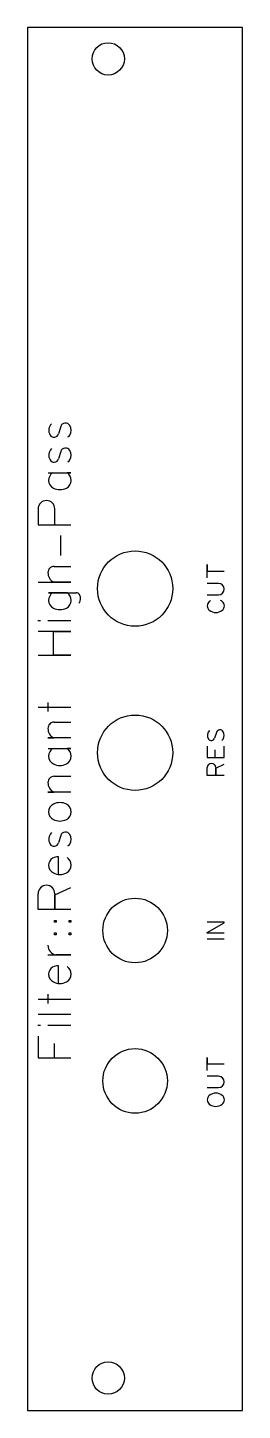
# Model space of a CAD drawing. Header units: millimetres. Extents: x 0 to 20, y 0 to 128.
import ezdxf

# ---------------------------------------------------------------- set-up
doc = ezdxf.new("R2010")
doc.units = ezdxf.units.MM
doc.layers.add('Contour', color=7, linetype='CONTINUOUS')
doc.layers.add('Engraving', color=7, linetype='CONTINUOUS')

msp = doc.modelspace()

# ---------------------------------------------------------------- linework, layer by layer
at = {"layer": 'Contour', "color": 7, "linetype": 'CONTINUOUS'}
for p, q in [((19.98, 128.4), (0, 128.4)), ((0, 128.4), (0, 128.4)), ((0, 128.4), (0, 0)), ((19.98, 0), (19.98, 128.4)), ((19.98, 128.4), (19.98, 128.4)), ((0, 0), (0, 0)), ((0, 0), (19.98, 0)), ((19.98, 0), (19.98, 0))]:
    msp.add_line(p, q, dxfattribs=at)
for centre, radius in [((7.5, 125.5), 1.5), ((10, 76.31), 3.5), ((10, 61.07), 3.5), ((10, 44.56), 3), ((10, 30.59), 3), ((7.5, 3), 1.5)]:
    msp.add_circle(centre, radius, dxfattribs=at)
at = {"layer": 'Engraving', "color": 7, "linetype": 'CONTINUOUS'}
for p, q in [((3.077, 91.348), (2.873, 90.669)), ((3.077, 89.038), (2.873, 88.359)), ((1.922, 87.068), (4.028, 87.068)), ((4.028, 87.068), (3.688, 87.068)), ((0.971, 83.705), (0.971, 82.245)), ((2.533, 82.245), (2.533, 83.705)), ((0.971, 82.245), (4.028, 82.245)), ((3.077, 79.392), (3.077, 81.226)), ((2.466, 78.373), (4.028, 78.373)), ((16.712, 77.31), (16.712, 78.535)), ((16.712, 78.535), (16.712, 77.922)), ((16.712, 77.922), (18.287, 77.922)), ((0.971, 76.912), (4.028, 76.912)), ((3.688, 75.927), (1.956, 75.927)), ((1.956, 75.927), (4.504, 75.927)), ((4.028, 76.912), (2.432, 76.912)), ((17.762, 76.785), (16.712, 76.785)), ((16.712, 75.735), (17.762, 75.735)), ((0.937, 73.346), (1.209, 73.346)), ((1.888, 73.346), (4.028, 73.346)), ((4.028, 72.327), (0.971, 72.327)), ((2.398, 70.119), (2.398, 72.327)), ((2.398, 72.327), (4.028, 72.327)), ((0.971, 70.119), (4.028, 70.119)), ((4.028, 70.119), (2.398, 70.119)), ((1.922, 64.888), (1.922, 65.737)), ((0.971, 65.296), (4.028, 65.296)), ((2.466, 63.903), (4.028, 63.903)), ((17.569, 62.952), (17.394, 62.427)), ((4.028, 62.442), (1.888, 62.442)), ((1.888, 62.442), (2.432, 62.442)), ((16.712, 61.675), (16.712, 60.625)), ((18.287, 60.625), (18.287, 61.675)), ((1.922, 61.457), (4.028, 61.457)), ((4.028, 61.457), (3.688, 61.457)), ((16.712, 60.625), (18.287, 60.625)), ((17.447, 60.642), (17.447, 61.325)), ((16.712, 58.945), (16.712, 59.697)), ((17.517, 59.645), (18.287, 59.995)), ((17.517, 59.697), (17.517, 58.945)), ((17.517, 58.945), (17.517, 59.645)), ((2.466, 58.876), (4.028, 58.876)), ((18.287, 58.945), (16.712, 58.945)), ((4.028, 57.415), (1.888, 57.415)), ((1.888, 57.415), (2.432, 57.415)), ((3.077, 53.373), (2.873, 52.694)), ((2.873, 49.773), (2.873, 51.403)), ((0.971, 46.512), (0.971, 47.973)), ((2.533, 47.871), (4.028, 48.55)), ((2.533, 47.973), (2.533, 46.512)), ((2.533, 46.512), (2.533, 47.871)), ((4.028, 46.512), (0.971, 46.512)), ((2.499, 45.323), (2.499, 45.493)), ((2.499, 45.493), (2.669, 45.493)), ((2.669, 45.323), (2.499, 45.323)), ((2.669, 45.493), (2.669, 45.323)), ((3.858, 45.323), (3.858, 45.493)), ((3.858, 45.493), (4.028, 45.493)), ((4.028, 45.323), (3.858, 45.323)), ((4.028, 45.493), (4.028, 45.323)), ((18.287, 45.348), (16.712, 45.348)), ((16.712, 44.385), (18.287, 45.26)), ((18.287, 45.26), (18.287, 45.348)), ((2.499, 44.168), (2.499, 44.338)), ((2.499, 44.338), (2.669, 44.338)), ((2.669, 44.168), (2.499, 44.168)), ((2.669, 44.338), (2.669, 44.168)), ((3.858, 44.168), (3.858, 44.338)), ((3.858, 44.338), (4.028, 44.338)), ((4.028, 44.168), (3.858, 44.168)), ((4.028, 44.338), (4.028, 44.168)), ((16.712, 44.298), (16.712, 44.385)), ((18.287, 44.298), (16.712, 44.298)), ((16.712, 43.773), (18.287, 43.773)), ((1.888, 42.3), (4.028, 42.3)), ((4.028, 42.3), (2.635, 42.3)), ((2.873, 39.651), (2.873, 41.281)), ((1.922, 37.783), (1.922, 38.632)), ((0.971, 38.19), (4.028, 38.19)), ((0.971, 36.798), (4.028, 36.798)), ((0.937, 35.779), (1.209, 35.779)), ((0.971, 34.76), (0.971, 32.722)), ((1.888, 35.779), (4.028, 35.779)), ((2.499, 32.755), (2.499, 34.08)), ((0.971, 32.722), (4.028, 32.722)), ((16.712, 31.552), (16.712, 32.777)), ((16.712, 32.777), (16.712, 32.164)), ((16.712, 32.164), (18.287, 32.164)), ((17.762, 31.027), (16.712, 31.027)), ((16.712, 29.977), (17.762, 29.977))]:
    msp.add_line(p, q, dxfattribs=at)
for centre, radius, start, end in [((2.791, 91.012), 0.829, 132.79928, -147.5182), ((3.524, 91.212), 0.467, 30.62722, 163.07759), ((3.16, 91.009), 0.884, -29.98596, 29.92981), ((2.459, 90.799), 0.434, 212.29913, -17.43279), ((3.529, 90.794), 0.457, -60.23958, -29.76042), ((2.791, 88.702), 0.829, 132.79928, -147.5182), ((3.524, 88.902), 0.467, 30.62722, 163.07759), ((3.16, 88.699), 0.884, -29.98596, 29.92981), ((2.459, 88.489), 0.434, 212.29913, -17.43279), ((3.529, 88.484), 0.457, -60.23958, -29.76042), ((2.83, 86.351), 0.874, 484.88999, 179.73778), ((2.755, 86.357), 0.799, 180.14342, -116.53299), ((3.263, 86.357), 0.799, 296.53299, -0.14342), ((3.188, 86.351), 0.874, 360.26222, 55.11001), ((3.009, 86.864), 1.366, 243.43495, -63.43495), ((1.752, 83.705), 0.781, 0, 180), ((2.462, 77.799), 0.574, 89.60073, -179.60073), ((2.876, 77.795), 0.988, 180, -116.69468), ((2.83, 75.21), 0.874, 124.88999, 179.73778), ((3.188, 75.21), 0.874, 0.26222, 55.11001), ((4.502, 75.54), 0.387, 388.22054, 89.7039), ((17.762, 76.26), 0.525, -90, 90), ((2.755, 75.216), 0.799, -179.85658, -116.53299), ((3.009, 75.723), 1.366, -116.56505, -63.43495), ((3.263, 75.216), 0.799, -63.46701, -0.14342), ((4.171, 75.361), 0.763, 326.7055, 28.31092), ((17.227, 74.703), 0.516, 128.78127, 231.28821), ((17.516, 74.37), 0.956, 120.74801, 129.78256), ((17.55, 74.367), 0.928, 52.71009, 65.34134), ((17.789, 74.703), 0.516, -51.28821, 51.21873), ((17.508, 75.045), 0.959, -129.033, -50.967), ((2.462, 63.329), 0.574, 89.60073, -179.60073), ((2.876, 63.325), 0.988, 180, -116.69468), ((17.352, 62.68), 0.634, 132.76052, -147.56347), ((17.899, 62.849), 0.346, 29.97062, 162.66575), ((17.607, 62.681), 0.683, -29.94252, 29.94252), ((17.085, 62.518), 0.322, 213.59128, -16.40962), ((17.904, 62.535), 0.354, -64.01441, -33.46538), ((2.83, 60.74), 0.874, 484.88999, 179.73778), ((2.755, 60.746), 0.799, 180.14342, -116.53299), ((3.263, 60.746), 0.799, 296.53299, -0.14342), ((3.188, 60.74), 0.874, 360.26222, 55.11001), ((3.009, 61.253), 1.366, 243.43495, -63.43495), ((17.114, 59.677), 0.402, 362.84113, 177.15181), ((2.462, 58.302), 0.574, 89.60073, -179.60073), ((2.876, 58.298), 0.988, 180, -116.69468), ((2.75, 55.581), 0.795, 116.27503, 243.72497), ((3.009, 55.072), 1.366, 63.43495, 116.56505), ((3.268, 55.581), 0.795, -63.72497, 63.72497), ((3.009, 56.09), 1.366, -116.56505, -63.43495), ((2.791, 53.037), 0.829, 132.79928, -147.5182), ((2.459, 52.824), 0.434, 212.29913, -17.43279), ((3.524, 53.237), 0.467, 30.62722, 163.07759), ((3.16, 53.034), 0.884, -29.98596, 29.92981), ((2.837, 50.396), 1.008, 87.95256, 120.20324), ((3.529, 52.819), 0.457, -60.23958, -29.76042), ((2.702, 50.62), 0.746, 119.89724, 179.84639), ((2.755, 50.624), 0.799, -179.85658, -116.53299), ((3.263, 50.624), 0.799, -63.46701, -0.14342), ((3.188, 50.618), 0.874, 0.26222, 55.11001), ((3.009, 51.131), 1.366, -116.56505, -63.43495), ((1.752, 47.973), 0.781, 360, 180), ((2.777, 43.178), 0.889, 179.67775, -99.18697), ((2.702, 40.498), 0.746, 119.89724, 179.84639), ((2.837, 40.274), 1.008, 87.95256, 120.20324), ((3.188, 40.496), 0.874, 0.26222, 55.11001), ((2.755, 40.502), 0.799, -179.85658, -116.53299), ((3.263, 40.502), 0.799, -63.46701, -0.14342), ((3.009, 41.009), 1.366, -116.56505, -63.43495), ((17.762, 30.502), 0.525, -90, 90), ((17.227, 28.84), 0.516, 128.78127, 231.28821), ((17.508, 28.497), 0.959, 50.967, 129.033), ((17.508, 29.182), 0.959, -129.033, -50.967), ((17.789, 28.84), 0.516, -51.28821, 51.21873)]:
    msp.add_arc(centre, radius, start, end, dxfattribs=at)

doc.saveas('drawing.dxf')
